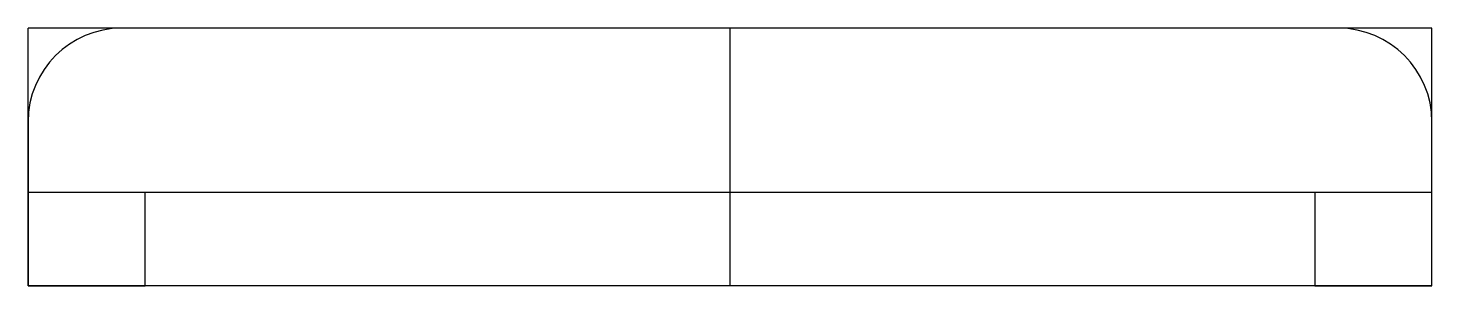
# Model space of a CAD drawing. Extents: x -60 to 60, y -8 to 14.
import ezdxf

# ---------------------------------------------------------------- set-up
doc = ezdxf.new("R2010")
doc.units = 0
doc.layers.get('0').update_dxf_attribs({"linetype": 'CONTINUOUS'})

msp = doc.modelspace()

# ---------------------------------------------------------------- linework, layer by layer
at = {"linetype": 'CONTINUOUS'}
for p, q in [((-60, -8), (-60, 14)), ((60, 14), (-60, 14)), ((0, 14), (-52, 14)), ((0, -8), (0, 14)), ((52, 14), (0, 14)), ((60, -8), (60, 14)), ((-60, 6), (-60, -8)), ((60, -8), (60, 6)), ((-60, 0), (60, 0)), ((-50, -8), (-50, 0)), ((-50, 0), (0, 0)), ((0, 0), (50, 0)), ((50, 0), (50, -8)), ((60, -8), (-60, -8)), ((-60, -8), (-50, -8)), ((50, -8), (60, -8))]:
    msp.add_line(p, q, dxfattribs=at)
for centre, start, end in [((-52, 6), 90, 180), ((52, 6), 0, 90)]:
    msp.add_arc(centre, 8, start, end, dxfattribs=at)

doc.saveas('drawing.dxf')
